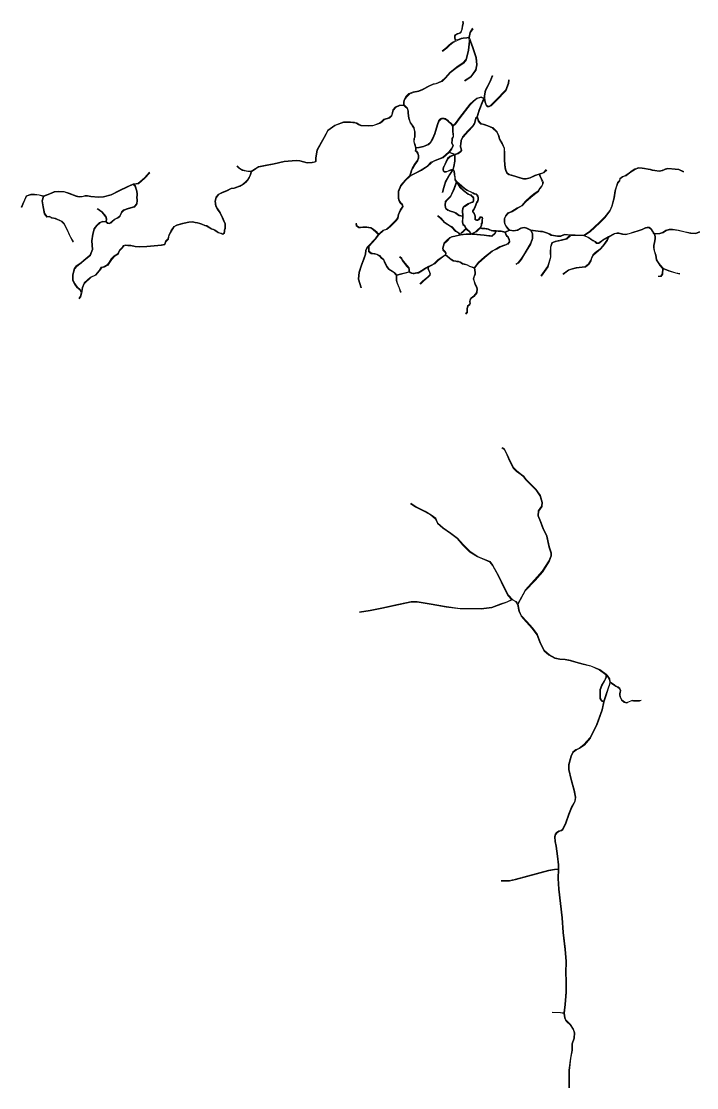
# Model space of a CAD drawing. Header units: millimetres. Extents: x 617885 to 663705, y 7172943 to 7234736.
# Drawn here: x 621853 to 628088, y 7190568 to 7200406 of the extents above; entities that cross this region are included whole.
import ezdxf

# ---------------------------------------------------------------- set-up
doc = ezdxf.new("R2010")
doc.units = ezdxf.units.MM
doc.layers.add('VIAS', color=7, linetype='Continuous', lineweight=5)

msp = doc.modelspace()

# ---------------------------------------------------------------- linework, layer by layer
at = {"layer": 'VIAS', "color": 253}
for points in [[(625926.8, 7200405.6), (625927.8, 7200386.2), (625924, 7200364.9), (625918.2, 7200332.5), (625909, 7200309.4), (625899.8, 7200301), (625879.2, 7200292.8), (625864.9, 7200285.6), (625859.3, 7200280.9), (625852.9, 7200273.6), (625851.4, 7200263.4), (625851.4, 7200255.3), (625851.9, 7200248.7), (625854.7, 7200240.7), (625859.5, 7200232.7), (625867.4, 7200231.4), (625832.9, 7200214), (625804, 7200190), (625777.4, 7200163), (625737.6, 7200133.9)], [(626019.1, 7200341.3), (625993.8, 7200303.9), (625984.1, 7200259.4), (625964.6, 7200255.3), (625931.2, 7200252.7), (625914.8, 7200249.6), (625876.7, 7200235.9), (625863.2, 7200238.2), (625860.2, 7200243.2), (625857.8, 7200249.9), (625857.4, 7200255.5), (625857.4, 7200263), (625858.6, 7200271), (625863.5, 7200276.6), (625868.2, 7200280.6), (625881.7, 7200287.3), (625903, 7200295.9), (625914, 7200305.8), (625924, 7200330.8), (625929.9, 7200363.9), (625933.8, 7200385.8), (625932.8, 7200405.9)], [(626024.1, 7200337.9), (625999.4, 7200301.5), (625989.8, 7200257), (626022.9, 7200164.6), (626053.5, 7200071.7), (626062.2, 7200003.8), (626050.9, 7199956.4), (626006.3, 7199892.9), (625948.5, 7199854.9)], [(625741.1, 7200129), (625781.4, 7200158.4), (625808, 7200185.6), (625836.2, 7200208.9), (625878.2, 7200230.1), (625916.3, 7200243.8), (625932, 7200246.8), (625965.4, 7200249.4), (625984, 7200253.2), (625986.6, 7200224), (625976.7, 7200139.7), (625956, 7200052.8), (625932.8, 7200025.2), (625874.3, 7199984.7), (625808.4, 7199934.8), (625768.8, 7199888.3), (625734.2, 7199856), (625680.7, 7199833.8), (625653.6, 7199828.1), (625613.6, 7199811), (625557.1, 7199780), (625520.9, 7199763.9), (625470.5, 7199755.5), (625431.6, 7199739.2), (625403.6, 7199711.2), (625387.6, 7199686.2), (625382.1, 7199663.8), (625381.6, 7199636.4), (625342, 7199632.6), (625306.4, 7199617.1), (625282.8, 7199590.4), (625276.7, 7199562.7), (625269.4, 7199536.6), (625248, 7199518), (625198.6, 7199502), (625177.6, 7199481), (625160.4, 7199468.1), (625097.8, 7199446.3), (625054.1, 7199444.9), (624989.8, 7199447.8), (624969.9, 7199456.3), (624950.5, 7199468.2), (624927.5, 7199474.4), (624912.6, 7199474.4), (624891.9, 7199477.3), (624827.7, 7199477.3), (624748.6, 7199449), (624681.3, 7199402.6), (624647, 7199335.6), (624580.3, 7199220.2), (624568.6, 7199145.8), (624568.6, 7199117.3), (624561.1, 7199111.2), (624537.8, 7199107.7), (624492, 7199102.2), (624425.5, 7199122.5), (624389.6, 7199126.3), (624279.5, 7199115.1), (624186.5, 7199094.6), (624104.8, 7199079.8), (624042.9, 7199066.7), (624016.2, 7199048.6), (623973.3, 7199023.8), (623943.4, 7199024.9), (623897, 7199036.3), (623865.4, 7199055.4), (623846.1, 7199073.6)], [(626200.4, 7199906.9), (626174.5, 7199846.1), (626135.4, 7199770.5), (626124.6, 7199719.6), (626124.9, 7199697.8), (626099.1, 7199708), (626057.8, 7199698), (626026.1, 7199673.2), (625994.1, 7199642), (625899.3, 7199517.7), (625859.2, 7199463.3), (625836.2, 7199445), (625824.1, 7199462.8), (625803.7, 7199479.3), (625790.7, 7199493.4), (625780.9, 7199500.1), (625773.2, 7199505.5), (625767.3, 7199508.4), (625762.2, 7199509.6), (625756.4, 7199511.5), (625748.7, 7199512.7), (625736.2, 7199512.7), (625730.4, 7199511.1), (625725.5, 7199509.3), (625714.2, 7199498.8), (625705.1, 7199486.6), (625690.8, 7199454.1), (625668.4, 7199370.5), (625650.2, 7199328.1), (625626.1, 7199289.5), (625607.2, 7199271.8), (625565.1, 7199255), (625523.8, 7199245.3), (625496.1, 7199240.9), (625491, 7199262.6), (625480.9, 7199294.3), (625481.9, 7199324.4), (625489.3, 7199336), (625489.3, 7199387.6), (625483.9, 7199405.8), (625478.6, 7199425.1), (625470, 7199439.1), (625456.2, 7199461.2), (625447, 7199473.5), (625433.6, 7199512.6), (625427.1, 7199559.9), (625428.5, 7199577.4), (625418.8, 7199603.8), (625401.2, 7199620), (625387.5, 7199634.9), (625388.1, 7199663), (625393.2, 7199683.8), (625408.3, 7199707.4), (625435, 7199734.2), (625472.2, 7199749.7), (625522.6, 7199758.1), (625559.8, 7199774.6), (625616.2, 7199805.6), (625655.4, 7199822.4), (625682.5, 7199828), (625737.5, 7199850.9), (625773.1, 7199884.2), (625812.6, 7199930.4), (625877.8, 7199979.8), (625936.9, 7200020.7), (625961.5, 7200050), (625982.6, 7200138.6), (625992.7, 7200223.9), (625991.8, 7200233.7), (626017.3, 7200162.7), (626047.6, 7200070.4), (626056.1, 7200004.2), (626045.4, 7199958.9), (626002, 7199897.3), (625945.2, 7199859.9)], [(626356.4, 7199865.3), (626352.1, 7199832.5), (626328.1, 7199767.6), (626236.8, 7199673.3), (626191.5, 7199626.4), (626170.3, 7199616.2), (626155.9, 7199617.9), (626142.8, 7199629.4), (626132.2, 7199659.8), (626126.5, 7199685.8), (626115.3, 7199668.8), (626082.6, 7199584.5), (626064.2, 7199524.7), (626075.4, 7199488.8), (626087.4, 7199472.4), (626097.4, 7199463.1), (626124.8, 7199457.8), (626160.8, 7199443.7), (626205.6, 7199425.6), (626246, 7199387.6), (626263.5, 7199349.5), (626269.7, 7199320.2), (626294.5, 7199277.6), (626314.9, 7199236.8), (626316.1, 7199187.2), (626316.1, 7199122.2), (626323.6, 7199053.5), (626327.3, 7199032.8), (626340.6, 7199006.3), (626355.8, 7198995.7), (626376.7, 7198989.6), (626418.5, 7198977.8), (626457.4, 7198965.8), (626488.8, 7198956), (626511.9, 7198956), (626549.1, 7198965.8), (626593.9, 7198986.7), (626632, 7198998.7), (626634.2, 7198999.4), (626673.1, 7199012.4), (626698.5, 7199037.8)], [(626205.9, 7199904.6), (626179.9, 7199843.5), (626141.1, 7199768.5), (626130.6, 7199719), (626130.9, 7199693.8), (626138, 7199661.4), (626148, 7199632.9), (626158.5, 7199623.7), (626169.2, 7199622.4), (626187.9, 7199631.4), (626232.5, 7199677.4), (626322.9, 7199770.9), (626346.3, 7199834), (626350.4, 7199866.1)], [(624946, 7198542.7), (624950, 7198521.4), (624969.5, 7198507.1), (624983.7, 7198505.8), (625006.1, 7198509.9), (625026.1, 7198511.4), (625043.4, 7198511.4), (625060.6, 7198507.1), (625080.8, 7198504.2), (625102.7, 7198489.6), (625134, 7198462.6), (625150.5, 7198442.3), (625193.8, 7198480.1), (625224.7, 7198489.9), (625256.6, 7198519), (625311.4, 7198572.3), (625326.2, 7198591.7), (625333.1, 7198624.6), (625351.3, 7198666), (625370.8, 7198698.9), (625365.3, 7198717.5), (625354.6, 7198724.8), (625342.3, 7198744.3), (625335.2, 7198760.6), (625331.6, 7198775.8), (625332.3, 7198838.1), (625353.8, 7198890), (625395.3, 7198940.2), (625435.9, 7198979.6), (625448.6, 7199016), (625452.3, 7199032.9), (625461.6, 7199052), (625484, 7199088.3), (625506.7, 7199122.9), (625516.1, 7199145.7), (625517.2, 7199157.1), (625516.6, 7199166.7), (625513.8, 7199175.3), (625509.7, 7199185.8), (625503.7, 7199196), (625500.9, 7199202.2), (625489.9, 7199211.9), (625491.9, 7199224.6), (625490.8, 7199237), (625485.2, 7199261), (625474.9, 7199293.5), (625476, 7199326.3), (625483.3, 7199337.7), (625483.3, 7199386.8), (625478.2, 7199404.2), (625473, 7199422.7), (625464.8, 7199435.9), (625451.3, 7199457.8), (625441.6, 7199470.7), (625427.7, 7199511.2), (625421.1, 7199559.7), (625422.4, 7199576.6), (625413.6, 7199600.3), (625396.9, 7199615.8), (625383.3, 7199630.6), (625343.6, 7199626.7), (625310, 7199612.1), (625288.4, 7199587.6), (625282.5, 7199561.2), (625274.7, 7199533.2), (625251, 7199512.7), (625201.9, 7199496.7), (625181.5, 7199476.5), (625163.3, 7199462.8), (625098.9, 7199440.3), (625054.1, 7199438.9), (624988.5, 7199441.8), (624967.1, 7199451), (624948.1, 7199462.7), (624926.8, 7199468.4), (624912.2, 7199468.4), (624891.5, 7199471.3), (624828.8, 7199471.3), (624751.4, 7199443.6), (624685.9, 7199398.5), (624652.3, 7199332.8), (624586.1, 7199218.1), (624574.6, 7199145.3), (624574.6, 7199114.4), (624563.6, 7199105.6), (624538.6, 7199101.7), (624491.5, 7199096.1), (624424.3, 7199116.6), (624389.6, 7199120.2), (624280.5, 7199109.2), (624187.7, 7199088.8), (624106, 7199073.9), (624045.3, 7199061), (624019.3, 7199043.6), (623976.8, 7199018.9), (623972.3, 7198991.2), (623960.6, 7198966.5), (623944.2, 7198940.9), (623929, 7198923.3), (623902.1, 7198899.9), (623869.4, 7198883.6), (623818.4, 7198865), (623790.9, 7198860.5), (623749.8, 7198839.9), (623710.7, 7198823.8), (623676.8, 7198806.9), (623653.6, 7198780.3), (623645.8, 7198745.9), (623650.3, 7198703.4), (623666, 7198676.5), (623690.2, 7198640.7), (623712.1, 7198596.9), (623712.3, 7198596.6), (623717.9, 7198581), (623724.2, 7198566.1), (623737.2, 7198538.4), (623738, 7198495.9), (623732.9, 7198478), (623732.1, 7198465.4), (623729.3, 7198451.3), (623714.4, 7198440.5), (623697.7, 7198445.1), (623683.3, 7198450.2), (623669.3, 7198453.7), (623652.7, 7198465.9), (623637.8, 7198477.5), (623626.4, 7198481.6), (623609.2, 7198487.6), (623593.6, 7198497.1), (623562.7, 7198516.3), (623546, 7198520.5), (623517.8, 7198530.7), (623499.4, 7198538.3), (623478.5, 7198543.3), (623457.3, 7198547.5), (623433.2, 7198552.5), (623399.9, 7198549.2), (623343.4, 7198539.1), (623289.5, 7198521.4), (623264.3, 7198509.5), (623238, 7198471), (623219.1, 7198433.2), (623212.6, 7198397.2), (623189.2, 7198373.9), (623179.1, 7198344.9), (623145.6, 7198338.4), (623079.6, 7198332.3), (623012.4, 7198326.2), (622945.1, 7198323.8), (622904.5, 7198326.2), (622863.1, 7198333.5), (622849.8, 7198333.5), (622835, 7198334.7), (622816, 7198337.1), (622798, 7198332.6), (622783.9, 7198313.9), (622763.4, 7198292.1), (622745.7, 7198255.7), (622714.3, 7198236.9), (622688.4, 7198209.5), (622670, 7198181.9), (622654.1, 7198156.4), (622620.5, 7198138.9), (622594.9, 7198131.4), (622575.3, 7198104.2), (622540.7, 7198063.4), (622495.5, 7198041.6), (622437.2, 7197988.4), (622420.6, 7197949.3), (622411.2, 7197899.5), (622411.1, 7197899.2), (622401.1, 7197865), (622387.7, 7197846)], [(626123.4, 7199692), (626110, 7199671.6), (626076.9, 7199586.4), (626058.3, 7199526.1), (626046.9, 7199511.3), (626033.5, 7199464.8), (626017.7, 7199439.4), (625973.5, 7199394.9), (625926.7, 7199341.1), (625910.8, 7199307.2), (625907.2, 7199273.2), (625904.4, 7199261.8), (625904.4, 7199247.5), (625908.1, 7199237.9), (625911.5, 7199228.4), (625912.7, 7199215.2), (625904.6, 7199205.2), (625883.4, 7199189.5), (625855.5, 7199179), (625840.7, 7199186.6), (625805.4, 7199199.9), (625827.2, 7199225.8), (625841.5, 7199256.7), (625831.6, 7199284.9), (625832.3, 7199308.4), (625834.2, 7199323.6), (625838.9, 7199332.8), (625844, 7199344.6), (625843.3, 7199368.9), (625840.5, 7199386.8), (625839.2, 7199429), (625838.6, 7199439.2), (625863.5, 7199459.1), (625904.1, 7199514.1), (625998.6, 7199638), (626030.1, 7199668.7), (626060.4, 7199692.5), (626098.7, 7199701.7), (626123.4, 7199692)], [(626059.9, 7199518.3), (626070, 7199486.1), (626082.9, 7199468.4), (626094.6, 7199457.5), (626123.1, 7199452), (626158.6, 7199438.1), (626202.3, 7199420.5), (626241.1, 7199384), (626257.8, 7199347.6), (626264, 7199318), (626289.2, 7199274.7), (626308.9, 7199235.3), (626310.1, 7199187.1), (626310.1, 7199121.9), (626317.7, 7199052.7), (626321.5, 7199030.9), (626335.9, 7199002.2), (626353.2, 7198990.2), (626375, 7198983.8), (626416.8, 7198972), (626455.6, 7198960.1), (626487.9, 7198950), (626512.7, 7198950), (626551.2, 7198960.1), (626596.1, 7198981.1), (626631.3, 7198992.2), (626640.1, 7198973.6), (626651.1, 7198949.7), (626665.6, 7198919.7), (626662.9, 7198903.2), (626654.3, 7198885.9), (626638.4, 7198866.1), (626622.7, 7198841.6), (626585.2, 7198814), (626551.7, 7198785.6), (626505.9, 7198745.7), (626473.7, 7198707.7), (626431.4, 7198684.4), (626382, 7198654.5), (626344.1, 7198637.9), (626321.2, 7198610.2), (626310.2, 7198588.3), (626309, 7198568.6), (626311.4, 7198551.9), (626315, 7198530.2), (626328.3, 7198509.6), (626352.9, 7198479.7), (626326.5, 7198467.3), (626318.3, 7198463.5), (626281.8, 7198472.6), (626255.1, 7198472.6), (626237.1, 7198475.1), (626236.9, 7198475.1), (626204.7, 7198476.8), (626192.8, 7198478.4), (626176.8, 7198484.8), (626164.9, 7198491.5), (626154.5, 7198493.3), (626145.5, 7198494.9), (626132, 7198498.3), (626104.9, 7198499.1), (626095.7, 7198502.8), (626103.3, 7198524.8), (626104.5, 7198538.6), (626109.5, 7198546), (626109.5, 7198573.4), (626111.9, 7198585.8), (626110, 7198599.3), (626100.6, 7198603.5), (626097.2, 7198603.5), (626089.1, 7198601.5), (626083.7, 7198592.5), (626077.3, 7198584.4), (626074.1, 7198579.7), (626070.8, 7198576.3), (626066.7, 7198575), (626063.2, 7198574.3), (626055.8, 7198574.3), (626052.1, 7198575.5), (626046.1, 7198581.5), (626045.4, 7198590.8), (626045.4, 7198607.4), (626041.1, 7198621), (626035.2, 7198633.5), (626027.9, 7198645), (626024.3, 7198651.5), (626024.3, 7198656.4), (626029.5, 7198664.5), (626042.6, 7198685.1), (626055.8, 7198719.6), (626059.7, 7198734.4), (626066, 7198741.5), (626074.6, 7198760.6), (626074.6, 7198782.1), (626070.2, 7198792.7), (626063.4, 7198802.8), (626059.1, 7198808), (626052.8, 7198813.4), (626037, 7198818.4), (626027.5, 7198823.2), (626017.7, 7198828), (626011.2, 7198831.3), (625998.1, 7198837), (625982.8, 7198843.5), (625970.8, 7198849.8), (625946.8, 7198865), (625916.1, 7198892.5), (625873.2, 7198929), (625862.1, 7198944.9), (625859.4, 7198964.4), (625856.2, 7198994.9), (625851.9, 7199023.7), (625842.1, 7199040.6), (625849.6, 7199066), (625859.3, 7199116.6), (625858.4, 7199173.7), (625886.3, 7199184.2), (625908.8, 7199200.9), (625918.9, 7199213.3), (625917.4, 7199229.7), (625913.7, 7199239.9), (625910.4, 7199248.6), (625910.4, 7199261), (625913.2, 7199272.1), (625916.7, 7199305.6), (625931.7, 7199337.8), (625977.9, 7199390.9), (626022.4, 7199435.7), (626039, 7199462.3), (626052.4, 7199508.6), (626059.9, 7199518.3)], [(625832.6, 7199439.6), (625819.6, 7199458.7), (625799.6, 7199474.9), (625786.8, 7199488.8), (625777.5, 7199495.1), (625770.1, 7199500.3), (625765.3, 7199502.7), (625760.5, 7199503.8), (625754.9, 7199505.7), (625748.2, 7199506.7), (625737.1, 7199506.7), (625732.2, 7199505.4), (625728.7, 7199504.1), (625718.7, 7199494.8), (625710.3, 7199483.5), (625696.5, 7199452.1), (625674.1, 7199368.5), (625655.6, 7199325.3), (625630.8, 7199285.7), (625610.5, 7199266.7), (625566.9, 7199249.3), (625525, 7199239.4), (625497, 7199234.9), (625497.9, 7199224.3), (625496.3, 7199214.2), (625505.8, 7199205.8), (625509, 7199198.8), (625515.1, 7199188.4), (625519.4, 7199177.3), (625522.6, 7199167.9), (625523.2, 7199157), (625522, 7199144.3), (625512, 7199120.1), (625489, 7199085), (625466.8, 7199049.1), (625458, 7199030.9), (625454.3, 7199014.4), (625443.9, 7198984.2), (625472, 7198999.2), (625544, 7199036.5), (625599.6, 7199071), (625634.5, 7199105.9), (625672.4, 7199124.9), (625745, 7199151.8), (625798.2, 7199200.6), (625822.1, 7199229), (625835, 7199257), (625825.6, 7199284), (625826.3, 7199308.8), (625828.4, 7199325.3), (625833.5, 7199335.4), (625838, 7199345.7), (625837.3, 7199368.3), (625834.6, 7199386.2), (625833.2, 7199428.8), (625832.6, 7199439.6)], [(625343.7, 7198231.4), (625359.5, 7198216.7), (625367.9, 7198200.8), (625392.1, 7198169.8), (625410.1, 7198148.2), (625426.3, 7198129.6), (625429.1, 7198117.6), (625429.1, 7198103.8), (625430.9, 7198096.2), (625316.5, 7198066.9), (625310.2, 7198076), (625298.1, 7198088.9), (625279.8, 7198101.9), (625250.2, 7198119.7), (625231.8, 7198140.2), (625211.5, 7198179.8), (625200.1, 7198208.1), (625178.6, 7198226.2), (625163.9, 7198245.5), (625137.7, 7198259.3), (625114.9, 7198263.5), (625095.8, 7198267.8), (625085.1, 7198267.8), (625078.3, 7198272.1), (625064.7, 7198284.4), (625063.4, 7198300.6), (625063.4, 7198332.2), (625122.9, 7198396.6), (625152.4, 7198435.9), (625196.8, 7198474.7), (625227.8, 7198484.6), (625260.7, 7198514.6), (625315.9, 7198568.3), (625331.8, 7198589.2), (625338.8, 7198622.8), (625356.7, 7198663.2), (625377.4, 7198698.1), (625370.4, 7198721.2), (625359, 7198729.1), (625347.6, 7198747.1), (625340.9, 7198762.5), (625337.6, 7198776.5), (625338.3, 7198836.9), (625359, 7198886.9), (625399.7, 7198936.1), (625440.3, 7198975.5), (625474.8, 7198993.9), (625547, 7199031.2), (625603.4, 7199066.3), (625638.1, 7199101), (625674.8, 7199119.3), (625748.2, 7199146.6), (625801.1, 7199195.1), (625838.3, 7199181.1), (625848, 7199176.2), (625807.4, 7199160.7), (625787.6, 7199142.1), (625771.1, 7199109.1), (625751.9, 7199067.9), (625746.5, 7199057), (625743.6, 7199045.7), (625743.6, 7199035.7), (625748.5, 7199026.5), (625753.4, 7199019.1), (625760, 7199015.2), (625773.7, 7199015.2), (625788.1, 7199019.4), (625814.3, 7199030.9), (625832.3, 7199035.5), (625805, 7198992.7), (625765.7, 7198924.4), (625749.2, 7198873.2), (625738.9, 7198827.9)], [(625852.4, 7199171.4), (625810.7, 7199155.5), (625792.5, 7199138.4), (625776.5, 7199106.5), (625757.3, 7199065.3), (625752.1, 7199054.9), (625749.6, 7199045), (625749.6, 7199037.2), (625753.6, 7199029.5), (625757.6, 7199023.6), (625761.6, 7199021.2), (625772.9, 7199021.2), (625786, 7199025.1), (625812.3, 7199036.6), (625836.5, 7199042.7), (625843.8, 7199067.4), (625853.3, 7199117.2), (625852.4, 7199171.4)], [(625856.4, 7199172.9), (625856.4, 7199172.9)], [(623842, 7199069.2), (623861.8, 7199050.6), (623894.7, 7199030.6), (623942.6, 7199019), (623970.5, 7199017.9), (623966.5, 7198993), (623955.3, 7198969.4), (623939.4, 7198944.5), (623924.7, 7198927.5), (623898.7, 7198904.9), (623867, 7198889.1), (623816.8, 7198870.9), (623789, 7198866.2), (623747.3, 7198845.4), (623708.2, 7198829.3), (623673.1, 7198811.7), (623648, 7198783.1), (623639.7, 7198746.3), (623644.4, 7198701.5), (623660.9, 7198673.3), (623685, 7198637.7), (623706.7, 7198594.4), (623712.3, 7198578.9), (623718.7, 7198563.6), (623731.2, 7198537), (623732, 7198496.6), (623727, 7198479), (623726.1, 7198466.2), (623723.8, 7198454.8), (623713.2, 7198447), (623699.5, 7198450.9), (623685, 7198456), (623671.9, 7198459.2), (623656.3, 7198470.7), (623640.7, 7198482.8), (623628.4, 7198487.2), (623611.7, 7198493.1), (623596.8, 7198502.2), (623565, 7198521.9), (623547.8, 7198526.2), (623520, 7198536.3), (623501.2, 7198544), (623479.7, 7198549.1), (623458.5, 7198553.4), (623433.5, 7198558.6), (623399, 7198555.1), (623341.9, 7198544.9), (623287.3, 7198527), (623260.3, 7198514.2), (623232.8, 7198474), (623213.4, 7198435.1), (623207, 7198400.1), (623184, 7198377.1), (623174.6, 7198350.1), (623144.7, 7198344.4), (623079, 7198338.3), (623012, 7198332.2), (622945.1, 7198329.8), (622905.2, 7198332.2), (622863.6, 7198339.5), (622850.1, 7198339.5), (622835.6, 7198340.7), (622815.6, 7198343.2), (622794.5, 7198337.9), (622779.3, 7198317.7), (622758.4, 7198295.6), (622741.1, 7198260), (622710.5, 7198241.6), (622683.7, 7198213.3), (622664.9, 7198185.1), (622649.8, 7198161), (622618.3, 7198144.5), (622591.2, 7198136.5), (622570.5, 7198107.9), (622536.9, 7198068.2), (622492.1, 7198046.6), (622432.2, 7197991.9), (622414.8, 7197951), (622407, 7197909.9), (622396.7, 7197932.5), (622371.1, 7197954.5), (622350.4, 7197983.8), (622332.5, 7198017), (622331.6, 7198067.4), (622347.1, 7198124), (622364.8, 7198144.2), (622404.8, 7198173.8), (622434.6, 7198198.3), (622491.5, 7198245.6), (622511.8, 7198299.7), (622507.4, 7198381.4), (622515, 7198441.4), (622528.1, 7198489.2), (622551.3, 7198519.8), (622578.8, 7198545.1), (622604.7, 7198556.5), (622635.2, 7198553.4), (622647.3, 7198541.9), (622662.9, 7198538.8), (622678.1, 7198543.9), (622694.4, 7198558.2), (622715, 7198576.5), (622750.8, 7198593.7), (622765.9, 7198608.8), (622782.9, 7198645.9), (622798.3, 7198661.9), (622842.6, 7198675.7), (622896.5, 7198692.9), (622922.3, 7198721.1), (622924.7, 7198754.5), (622921.3, 7198784.1), (622924.7, 7198799.6), (622925.3, 7198809.9), (622923.1, 7198838.8), (622905.9, 7198888.3), (622892.6, 7198902.1), (622933.2, 7198907.3), (622992.8, 7198958.7), (623039.3, 7199008.8)], [(625744.7, 7198826.6), (625754.9, 7198871.6), (625771.2, 7198922), (625810.2, 7198989.6), (625838.7, 7199034.5), (625846.1, 7199021.7), (625850.2, 7198994.2), (625853.4, 7198963.7), (625856.3, 7198942.6), (625867.6, 7198926.4), (625846.6, 7198862.6), (625814, 7198793.3), (625783.3, 7198761.8), (625766.7, 7198744.4), (625763.4, 7198711.3), (625765.1, 7198688), (625774.5, 7198673.3), (625790.3, 7198661.7), (625805.8, 7198654.4), (625822.8, 7198647.9), (625835.5, 7198644.7), (625852, 7198638.5), (625864.3, 7198633.1), (625879.3, 7198620.5), (625894.3, 7198611.3), (625925.3, 7198605.8), (625926.1, 7198594), (625924.3, 7198575.5), (625921.6, 7198564.6), (625921.6, 7198553.8), (625925.3, 7198543.5), (625929.2, 7198527.1), (625941.3, 7198520.6), (625955.6, 7198492.9), (625941.5, 7198482.5), (625937.4, 7198475.9), (625931.1, 7198470), (625925.4, 7198464), (625920.1, 7198459.8), (625913, 7198455.8), (625905.9, 7198440.9), (625892.3, 7198456.2), (625865.2, 7198473), (625826.4, 7198512.5), (625794.7, 7198532.3), (625761, 7198554.3), (625748.1, 7198569.7), (625730.9, 7198588.3), (625699.3, 7198614.6)], [(626702.8, 7199033.5), (626676.3, 7199007.1), (626637, 7198994), (626645.6, 7198976.2), (626656.5, 7198952.3), (626671.9, 7198920.6), (626668.6, 7198901.3), (626659.3, 7198882.7), (626643.3, 7198862.6), (626627.1, 7198837.4), (626588.9, 7198809.2), (626555.6, 7198781.1), (626510.2, 7198741.5), (626477.5, 7198703), (626434.4, 7198679.2), (626384.8, 7198649.1), (626347.8, 7198633), (626326.2, 7198606.9), (626316.1, 7198586.7), (626315, 7198568.9), (626317.3, 7198552.8), (626320.7, 7198532.4), (626333.1, 7198513.2), (626359.3, 7198481.4), (626398.5, 7198474.7), (626431.8, 7198482.5), (626463.4, 7198501.3), (626493.9, 7198507.4), (626518.3, 7198500.1), (626557.9, 7198482.6), (626577.4, 7198479.2), (626645, 7198471), (626664.1, 7198471), (626711.6, 7198455.6), (626732.9, 7198444.9), (626747.8, 7198436.9), (626766.1, 7198432.3), (626784.6, 7198428.9), (626803, 7198427.7), (626831.6, 7198427.7), (626866.9, 7198441.8), (626923.8, 7198437.3), (626965.3, 7198437.3), (627045.7, 7198433), (627100.4, 7198469.7), (627188.5, 7198551.5), (627239.5, 7198601.3), (627284.9, 7198660.4), (627302.7, 7198702.3), (627322.5, 7198779.7), (627332.7, 7198840.9), (627343, 7198878.6), (627356.9, 7198918.4), (627373.7, 7198936.9), (627377.2, 7198956), (627404, 7198975.6), (627433, 7198985.8), (627464.9, 7199009.4), (627492.3, 7199029.9), (627516.5, 7199043.7), (627551.4, 7199057.6), (627584.5, 7199054.2), (627606.7, 7199052.5), (627640.9, 7199045.6), (627659.9, 7199042.2), (627678.5, 7199035.4), (627702.1, 7199032), (627742.4, 7199025.3), (627768.8, 7199031.9), (627797.6, 7199043.8), (627822.1, 7199052.5), (627923.8, 7199040.5), (627968.4, 7199019.9)], [(628115, 7198465.6), (628079.4, 7198452.4), (628032.6, 7198454.7), (627981.4, 7198465.4), (627919.1, 7198480.7), (627865.1, 7198489.3), (627834.6, 7198487.9), (627804, 7198478.9), (627775.4, 7198459.9), (627746.3, 7198450.6), (627698.8, 7198447.4), (627692.2, 7198456.1), (627684.8, 7198468.4), (627680.8, 7198474.3), (627672.2, 7198488), (627668.5, 7198492.9), (627659.3, 7198500.6), (627647.4, 7198506.5), (627642.4, 7198507.9), (627628.9, 7198506.3), (627618.8, 7198504.7), (627613.9, 7198503.1), (627583.3, 7198488.8), (627546.1, 7198476.4), (627506.9, 7198463.6), (627464, 7198450), (627429.2, 7198441.5), (627405.1, 7198444.3), (627367.8, 7198453.9), (627353.8, 7198454.9), (627325.2, 7198450), (627273.2, 7198420.1), (627273.2, 7198420.1), (627257.7, 7198411.4), (627221, 7198391.1), (627205.5, 7198378.9), (627181.4, 7198363.6), (627164.6, 7198363.6), (627153.9, 7198373.6), (627131.1, 7198385.8), (627111.6, 7198400), (627087.2, 7198416), (627052.9, 7198430.5), (627104.1, 7198465), (627192.7, 7198547.1), (627244, 7198597.3), (627290.1, 7198657.3), (627308.4, 7198700.4), (627328.4, 7198778.4), (627338.6, 7198839.6), (627348.7, 7198876.8), (627362.1, 7198915.3), (627379.3, 7198934.1), (627382.6, 7198952.5), (627406.9, 7198970.3), (627435.8, 7198980.5), (627468.5, 7199004.6), (627495.6, 7199024.9), (627519.1, 7199038.3), (627552.3, 7199051.5), (627583.9, 7199048.2), (627605.9, 7199046.5), (627639.8, 7199039.7), (627658.3, 7199036.4), (627677.1, 7199029.5), (627701.2, 7199026.1), (627742.6, 7199019.2), (627770.7, 7199026.2), (627799.7, 7199038.2), (627822.8, 7199046.4), (627922.1, 7199034.7), (627965.9, 7199014.4)], [(621852.9, 7198690.7), (621864.6, 7198720), (621880.8, 7198759.6), (621898.9, 7198797.4), (621941.6, 7198812.6), (621976, 7198812.6), (622017.5, 7198806.7), (622057.7, 7198795.2), (622115.4, 7198816.8), (622156.7, 7198834.5), (622198.4, 7198840.4), (622247.5, 7198837.5), (622296.2, 7198821.2), (622362.4, 7198796.5), (622373.9, 7198791.7), (622390, 7198789.9), (622415, 7198791.3), (622441.4, 7198797.6), (622462.5, 7198798.6), (622494.1, 7198793.5), (622565.8, 7198787.6), (622610.1, 7198790.5), (622680.9, 7198808.7), (622760, 7198846.8), (622829.2, 7198880.6), (622885.1, 7198907), (622886, 7198907.3), (622930.7, 7198913.1), (622988.7, 7198963), (623034.9, 7199012.9)], [(622556.7, 7198680.2), (622600.7, 7198649), (622635.6, 7198606.6), (622642.2, 7198582.4), (622639.7, 7198557.5), (622650.2, 7198547.5), (622662.5, 7198545), (622675.1, 7198549.2), (622690.4, 7198562.7), (622711.6, 7198581.5), (622747.3, 7198598.7), (622760.9, 7198612.3), (622777.8, 7198649.3), (622795.1, 7198667.2), (622840.8, 7198681.4), (622893.2, 7198698.1), (622916.5, 7198723.6), (622918.7, 7198754.4), (622915.2, 7198784.4), (622918.8, 7198800.4), (622919.3, 7198809.9), (622917.2, 7198837.6), (622900.6, 7198885.1), (622885.7, 7198900.7), (622831.8, 7198875.2), (622762.7, 7198841.4), (622683, 7198803), (622611.1, 7198784.5), (622565.7, 7198781.6), (622493.4, 7198787.6), (622462.2, 7198792.6), (622442.3, 7198791.7), (622415.9, 7198785.3), (622389.9, 7198783.9), (622372.3, 7198785.8), (622360.2, 7198791), (622294.2, 7198815.6), (622246.3, 7198831.5), (622198.7, 7198834.4), (622158.3, 7198828.6), (622117.6, 7198811.2), (622060.4, 7198789.8), (622049.2, 7198749.4), (622057.9, 7198695.9), (622069.5, 7198633.7), (622090.1, 7198606.3), (622112.8, 7198607.7), (622133.6, 7198595.8), (622167.2, 7198590), (622228.1, 7198563.2), (622249.3, 7198542), (622274.5, 7198494.7), (622311.1, 7198412.7), (622333.1, 7198371.8)], [(625871.8, 7198920), (625902.4, 7198871.7), (625934.4, 7198840.7), (625974, 7198811.5), (625978, 7198807.5), (626002.2, 7198799.4), (626008.1, 7198792.7), (626013.7, 7198788), (626020.5, 7198782.1), (626024.5, 7198775), (626025.3, 7198768.5), (626025.3, 7198758.1), (626024.4, 7198750.6), (626021.4, 7198744.6), (626015.2, 7198739.9), (626006.5, 7198737.3), (625977.2, 7198725.4), (625945.3, 7198702.7), (625934, 7198694.1), (625925.3, 7198677.8), (625922.5, 7198659.9), (625922.5, 7198641.4), (625925.2, 7198627), (625925.2, 7198611.9), (625896.4, 7198617.1), (625882.8, 7198625.4), (625867.5, 7198638.2), (625854.3, 7198644), (625837.3, 7198650.5), (625824.6, 7198653.7), (625808.2, 7198659.9), (625793.4, 7198666.9), (625779, 7198677.5), (625770.9, 7198689.9), (625769.4, 7198711.2), (625772.5, 7198741.7), (625787.7, 7198757.6), (625819, 7198789.8), (625852.2, 7198860.4), (625871.8, 7198920)], [(625884.1, 7198911.8), (625907.1, 7198875.6), (625938.3, 7198845.3), (625977.9, 7198816), (625981.2, 7198812.8), (626005.6, 7198804.6), (626012.3, 7198797), (626017.6, 7198792.6), (626025.2, 7198785.9), (626030.3, 7198776.9), (626031.3, 7198768.9), (626031.3, 7198757.7), (626030.3, 7198748.9), (626026.1, 7198740.6), (626017.9, 7198734.5), (626008.5, 7198731.6), (625980.1, 7198720.1), (625948.9, 7198697.8), (625938.6, 7198690.1), (625931.1, 7198675.9), (625928.5, 7198659.5), (625928.5, 7198642), (625931.2, 7198627.6), (625931.2, 7198608.5), (625932.1, 7198593.9), (625930.2, 7198574.5), (625927.6, 7198563.8), (625927.6, 7198554.8), (625931.1, 7198545.3), (625934.4, 7198531.1), (625945.7, 7198525), (625961.9, 7198493.8), (625975.4, 7198481.1), (625990.7, 7198470.9), (626004.6, 7198445.5), (626030.2, 7198458.3), (626052, 7198468.8), (626068.3, 7198486.7), (626089.4, 7198502.9), (626097.4, 7198526), (626098.7, 7198540.7), (626103.5, 7198547.9), (626103.5, 7198574), (626105.9, 7198586), (626104.5, 7198595.2), (626099.3, 7198597.5), (626097.9, 7198597.5), (626093, 7198596.2), (626088.6, 7198589), (626082.1, 7198580.9), (626078.8, 7198575.8), (626074, 7198571.1), (626068.3, 7198569.2), (626063.8, 7198568.3), (626054.9, 7198568.3), (626048.9, 7198570.3), (626040.3, 7198578.9), (626039.4, 7198590.6), (626039.4, 7198606.5), (626035.5, 7198618.8), (626030, 7198630.6), (626022.7, 7198641.9), (626018.3, 7198650), (626018.3, 7198658.1), (626024.4, 7198667.8), (626037.2, 7198687.8), (626050, 7198721.4), (626054.2, 7198737.3), (626060.9, 7198744.8), (626068.6, 7198761.9), (626068.6, 7198780.9), (626064.9, 7198789.9), (626058.6, 7198799.2), (626054.8, 7198803.8), (626049.8, 7198808.1), (626034.7, 7198812.8), (626024.8, 7198817.8), (626015, 7198822.7), (626008.6, 7198825.9), (625995.7, 7198831.5), (625980.2, 7198838), (625967.8, 7198844.6), (625943.1, 7198860.2), (625912.1, 7198887.9), (625884.1, 7198911.8)], [(621858.4, 7198688.4), (621870.2, 7198717.7), (621886.2, 7198757.1), (621903.3, 7198792.5), (621942.6, 7198806.6), (621975.6, 7198806.6), (622016.2, 7198800.8), (622054.2, 7198790), (622043.1, 7198749.7), (622052, 7198694.9), (622063.8, 7198631.2), (622087.2, 7198600.1), (622111.4, 7198601.6), (622131.6, 7198590.1), (622165.4, 7198584.2), (622224.7, 7198558.2), (622244.5, 7198538.4), (622269.1, 7198492), (622305.7, 7198410.1), (622327.8, 7198369)], [(622382.8, 7197849.5), (622395.6, 7197867.6), (622405, 7197899.8), (622391.8, 7197928.8), (622366.6, 7197950.4), (622345.3, 7197980.6), (622326.5, 7198015.5), (622325.6, 7198068.2), (622341.7, 7198126.9), (622360.7, 7198148.7), (622401.1, 7198178.5), (622430.8, 7198203), (622486.4, 7198249.2), (622505.8, 7198300.6), (622501.4, 7198381.6), (622509.1, 7198442.6), (622522.6, 7198491.9), (622546.9, 7198523.8), (622575.5, 7198550.2), (622603.7, 7198562.6), (622633.9, 7198559.6), (622636.1, 7198581.8), (622630.1, 7198603.8), (622596.6, 7198644.5), (622553.3, 7198675.3)], [(624987.2, 7197946.7), (624963.8, 7198026), (624969.3, 7198091.3), (624990.9, 7198157.9), (625012.4, 7198215.2), (625028.3, 7198257.7), (625030.6, 7198291.9), (625043.4, 7198318.3), (625058.1, 7198335.3), (625058.2, 7198335.4), (625118.3, 7198400.5), (625146.4, 7198437.9), (625129.7, 7198458.4), (625099, 7198484.9), (625078.6, 7198498.5), (625059.4, 7198501.2), (625042.7, 7198505.4), (625026.3, 7198505.4), (625006.8, 7198504), (624984, 7198499.7), (624967.3, 7198501.2), (624944.5, 7198517.9), (624940.1, 7198541.6)], [(625347.8, 7198235.8), (625364.3, 7198220.4), (625373, 7198204.1), (625396.8, 7198173.5), (625414.6, 7198152.1), (625431.9, 7198132.4), (625435.1, 7198118.2), (625435.1, 7198104.5), (625437.1, 7198096), (625446.6, 7198090.7), (625455.8, 7198086.7), (625470.6, 7198083.3), (625477.9, 7198083.9), (625490.2, 7198085), (625502.8, 7198088), (625516.7, 7198089.2), (625547.7, 7198107.3), (625584.7, 7198131.2), (625610.8, 7198147.5), (625611.6, 7198147.9), (625621, 7198150.4), (625634.5, 7198155.7), (625667.4, 7198173.3), (625698.5, 7198205.4), (625764.3, 7198252.8), (625768.2, 7198265.5), (625761.3, 7198277.6), (625745.6, 7198296.1), (625740.3, 7198312.1), (625747.3, 7198336.1), (625754.3, 7198359.1), (625779, 7198382.8), (625809.3, 7198412), (625826.4, 7198421.1), (625901, 7198437.4), (625888.4, 7198451.5), (625861.4, 7198468.3), (625822.6, 7198507.8), (625791.4, 7198527.3), (625757, 7198549.8), (625743.6, 7198565.8), (625726.8, 7198583.9), (625695.5, 7198610)], [(625770.4, 7198252.3), (625774.7, 7198266.2), (625766.2, 7198281), (625751, 7198299.1), (625746.6, 7198312.2), (625753.1, 7198334.4), (625759.6, 7198355.8), (625783.2, 7198378.4), (625812.8, 7198407.1), (625828.5, 7198415.4), (625907.1, 7198432.6), (625958.8, 7198438.5), (626003.3, 7198438.5), (626059.4, 7198436.9), (626126.3, 7198430.3), (626168.3, 7198425.3), (626179.1, 7198422.8), (626197.2, 7198421), (626227.5, 7198448.8), (626238.4, 7198468.9), (626254.7, 7198466.6), (626281, 7198466.6), (626316.6, 7198457.7), (626324, 7198443.4), (626333.3, 7198421.7), (626340.7, 7198417.7), (626343.9, 7198412.3), (626354.6, 7198394.9), (626355.3, 7198373), (626343.8, 7198355.6), (626314.8, 7198343.5), (626271.8, 7198328), (626240.2, 7198310.4), (626200.1, 7198289.9), (626127.5, 7198232.9), (626069.1, 7198179.9), (626036.1, 7198135.7), (625992.7, 7198148.3), (625972.1, 7198160.8), (625942.9, 7198168.1), (625929.1, 7198170.7), (625919.8, 7198176.6), (625903.4, 7198188.5), (625887.2, 7198193.2), (625874.5, 7198193.2), (625865, 7198194.9), (625842.3, 7198200.2), (625825.8, 7198209.7), (625809, 7198222), (625784.8, 7198243.6), (625770.4, 7198252.3)], [(625959.2, 7198488.1), (625971.7, 7198476.4), (625986.2, 7198466.7), (625998.3, 7198444.5), (625958.5, 7198444.5), (625911.7, 7198439.2), (625917.6, 7198451.5), (625923.5, 7198454.8), (625929.5, 7198459.5), (625935.3, 7198465.7), (625942, 7198472), (625946, 7198478.4), (625959.2, 7198488.1)], [(625957.3, 7197705), (625971.6, 7197720.1), (625971.6, 7197742.5), (625972.3, 7197756.3), (625978.3, 7197777.9), (625993.1, 7197788.9), (625999.3, 7197803.7), (625997.6, 7197821.5), (626000.6, 7197840), (626010.2, 7197851.2), (626034.7, 7197868.6), (626060.8, 7197902), (626063.3, 7197937.4), (626056.8, 7197959.5), (626045.7, 7197981.6), (626034.7, 7198015.2), (626031, 7198030.2), (626037.9, 7198056.9), (626045, 7198074.4), (626046.7, 7198086.3), (626041.9, 7198111.9), (626040.4, 7198131.4), (626073.5, 7198175.9), (626131.4, 7198228.3), (626203.3, 7198284.8), (626243, 7198305.2), (626274.3, 7198322.5), (626317, 7198337.9), (626347.8, 7198350.7), (626361.3, 7198371.2), (626360.5, 7198396.7), (626349, 7198415.4), (626345, 7198422.2), (626338, 7198426), (626329.4, 7198446), (626322.7, 7198458.9), (626329.1, 7198461.9), (626358.1, 7198475.5), (626398.7, 7198468.6), (626434, 7198476.9), (626465.6, 7198495.6), (626493.7, 7198501.2), (626516.2, 7198494.4), (626554.7, 7198477.4), (626568.1, 7198444), (626568.1, 7198403), (626549.6, 7198353.5), (626487.7, 7198247.3), (626464.5, 7198212.4), (626438, 7198180.2), (626417.4, 7198168.8)], [(626015.4, 7198444.2), (626059.8, 7198442.9), (626127, 7198436.2), (626169.4, 7198431.3), (626180.1, 7198428.8), (626195.1, 7198427.3), (626222.7, 7198452.5), (626231.8, 7198469.4), (626204.2, 7198470.8), (626191.3, 7198472.5), (626174.2, 7198479.3), (626162.9, 7198485.8), (626153.4, 7198487.4), (626144.2, 7198489), (626131.2, 7198492.3), (626103.7, 7198493.1), (626092.4, 7198497.6), (626072.4, 7198482.3), (626055.6, 7198463.9), (626032.8, 7198452.9), (626015.4, 7198444.2)], [(626420.3, 7198163.5), (626441.9, 7198175.5), (626469.3, 7198208.8), (626492.8, 7198244.1), (626555.1, 7198350.9), (626574.1, 7198401.9), (626574.1, 7198445.2), (626561.8, 7198475.8), (626576.5, 7198473.2), (626644.7, 7198465), (626663.1, 7198465), (626709.3, 7198450), (626730.1, 7198439.6), (626745.7, 7198431.2), (626764.8, 7198426.5), (626783.8, 7198422.9), (626802.9, 7198421.7), (626832.8, 7198421.7), (626867.8, 7198435.7), (626916.4, 7198431.9), (626884.3, 7198403), (626837.9, 7198390), (626780.9, 7198378.6), (626750.5, 7198366), (626736.6, 7198324.3), (626734.9, 7198275.4), (626736.5, 7198230.7), (626711.8, 7198144.9), (626650.1, 7198058.3)], [(626855.1, 7198071.1), (626883.9, 7198091.2), (626907.3, 7198109.2), (626941.6, 7198118.9), (626977.3, 7198130), (627029.8, 7198135.4), (627061, 7198138.6), (627093.1, 7198163.5), (627113.8, 7198196.8), (627120.8, 7198220.2), (627135.3, 7198247.5), (627155, 7198268), (627199.3, 7198302.9), (627225.2, 7198331.2), (627262.9, 7198385), (627277, 7198415.4), (627327.3, 7198444.2), (627354.1, 7198448.8), (627366.8, 7198447.9), (627404, 7198438.4), (627429.6, 7198435.5), (627465.6, 7198444.2), (627508.7, 7198457.8), (627548, 7198470.7), (627585.5, 7198483.2), (627616.1, 7198497.5), (627620.2, 7198498.9), (627629.7, 7198500.3), (627641.9, 7198501.8), (627645.2, 7198500.9), (627656, 7198495.5), (627664.1, 7198488.8), (627667.2, 7198484.6), (627675.8, 7198471), (627679.7, 7198465.2), (627687.3, 7198452.8), (627694.7, 7198442.9), (627701.7, 7198421), (627701.7, 7198399.2), (627694.9, 7198365.7), (627688, 7198339.9), (627687.5, 7198319.2), (627693.5, 7198287.4), (627706.7, 7198248.4), (627714, 7198204.5), (627731.1, 7198177.5), (627748.8, 7198153.9), (627773, 7198126), (627768.7, 7198076.3), (627756, 7198057.2), (627733, 7198056.4)], [(627932.8, 7198078.2), (627895.2, 7198087), (627831.5, 7198106.2), (627777.9, 7198129.5), (627753.5, 7198157.7), (627736, 7198180.9), (627719.8, 7198206.7), (627712.5, 7198249.8), (627699.3, 7198288.9), (627693.5, 7198319.7), (627694, 7198339), (627700.8, 7198364.3), (627707.7, 7198398.6), (627707.7, 7198421.9), (627701.4, 7198441.6), (627747.5, 7198444.7), (627778.1, 7198454.4), (627806.5, 7198473.4), (627835.6, 7198482), (627864.8, 7198483.3), (627917.9, 7198474.8), (627980.1, 7198459.5), (628031.9, 7198448.7), (628080.4, 7198446.4), (628117.7, 7198460.2)], [(626655, 7198054.8), (626717.2, 7198142.3), (626742.6, 7198230), (626740.9, 7198275.4), (626742.5, 7198323.2), (626755.3, 7198361.5), (626782.7, 7198372.8), (626839.3, 7198384.1), (626887.3, 7198397.6), (626924.8, 7198431.3), (626965.2, 7198431.3), (627045.9, 7198427), (627084.4, 7198410.7), (627108.2, 7198395.1), (627127.9, 7198380.7), (627150.4, 7198368.7), (627162.3, 7198357.6), (627183.2, 7198357.6), (627208.9, 7198374), (627224.3, 7198386.1), (627260.6, 7198406.1), (627268, 7198410.3), (627257.6, 7198388), (627220.5, 7198335), (627195.2, 7198307.4), (627151, 7198272.5), (627130.3, 7198251.1), (627115.3, 7198222.5), (627108.3, 7198199.3), (627088.6, 7198167.5), (627058.7, 7198144.3), (627029.2, 7198141.3), (626976.1, 7198135.9), (626939.9, 7198124.6), (626904.6, 7198114.7), (626880.3, 7198096.1), (626851.7, 7198076)], [(624993, 7197948.4), (624969.9, 7198026.6), (624975.2, 7198090.1), (624996.5, 7198155.9), (625018, 7198213.1), (625034.3, 7198256.5), (625036.6, 7198290.3), (625048.5, 7198315), (625057.4, 7198325.3), (625057.4, 7198300.4), (625058.9, 7198281.6), (625074.7, 7198267.3), (625083.3, 7198261.8), (625095.1, 7198261.8), (625113.7, 7198257.7), (625135.7, 7198253.5), (625160, 7198240.8), (625174.3, 7198222), (625195.1, 7198204.5), (625206, 7198177.3), (625226.8, 7198136.8), (625246.3, 7198115), (625276.5, 7198096.9), (625294.1, 7198084.3), (625305.5, 7198072.3), (625312.2, 7198062.6), (625312.9, 7198014.7), (625321.4, 7197986.8), (625339.9, 7197942.8), (625353.2, 7197905.4)], [(625952.9, 7197709.2), (625965.6, 7197722.5), (625965.6, 7197742.7), (625966.4, 7197757.3), (625973.1, 7197781.5), (625988.2, 7197792.7), (625993.2, 7197804.7), (625991.6, 7197821.7), (625995, 7197842.6), (626006.1, 7197855.6), (626030.5, 7197872.9), (626055, 7197904.2), (626057.3, 7197936.7), (626051.2, 7197957.3), (626040.1, 7197979.3), (626029, 7198013.6), (626024.8, 7198030.2), (626032.2, 7198058.8), (626039.2, 7198076), (626040.7, 7198086.2), (626036, 7198111.1), (626034.5, 7198130), (625990.3, 7198142.7), (625969.8, 7198155.2), (625941.6, 7198162.2), (625926.8, 7198165), (625916.4, 7198171.6), (625900.7, 7198183), (625886.4, 7198187.2), (625874, 7198187.2), (625863.8, 7198189), (625840.1, 7198194.5), (625822.5, 7198204.7), (625805.3, 7198217.4), (625781.2, 7198238.7), (625767, 7198247.4), (625702.5, 7198200.9), (625671.1, 7198168.4), (625637.1, 7198150.3), (625622.9, 7198144.7), (625615.1, 7198142.6), (625613.8, 7198134.3), (625611.3, 7198128.8), (625610.6, 7198123.1), (625613.4, 7198116.7), (625625.6, 7198091.5), (625631.2, 7198077.5), (625628.2, 7198062.7), (625609.2, 7198045.5), (625564.9, 7198008.2), (625537.2, 7197981.3)], [(625533, 7197985.6), (625560.9, 7198012.6), (625605.2, 7198050), (625622.7, 7198065.8), (625624.9, 7198077), (625620.1, 7198089.1), (625608, 7198114.2), (625604.5, 7198122.2), (625605.4, 7198130.5), (625608, 7198136.1), (625608.5, 7198139), (625587.9, 7198126.1), (625550.8, 7198102.2), (625518.5, 7198083.3), (625503.7, 7198082.1), (625491.2, 7198079.1), (625478.4, 7198077.9), (625470.1, 7198077.2), (625453.9, 7198081), (625443.9, 7198085.3), (625434.1, 7198090.8), (625318.2, 7198061.2), (625318.9, 7198015.6), (625327, 7197988.8), (625345.4, 7197945), (625358.8, 7197907.4)], [(627931.5, 7198072.4), (627893.7, 7198081.2), (627829.4, 7198100.5), (627778.7, 7198122.6), (627774.6, 7198074.3), (627759.3, 7198051.3), (627733.2, 7198050.4)], [(625449.6, 7195959.2), (625496.2, 7195929), (625579.5, 7195887.4), (625636.7, 7195854.4), (625679.2, 7195821), (625699.4, 7195775.4), (625748.1, 7195734.3), (625817.5, 7195685.1), (625879.8, 7195638.1), (625931.7, 7195578.6), (625995.9, 7195514.5), (626066.9, 7195469.6), (626130, 7195442.6), (626180.9, 7195421.2), (626206.6, 7195389.3), (626261.1, 7195291.7), (626316.3, 7195175.2), (626349.3, 7195112.4), (626385.7, 7195073.5), (626421.4, 7195054.6), (626435.1, 7195034.1), (626503.3, 7195158.9), (626591.2, 7195252.6), (626661.1, 7195332.2), (626723.2, 7195427.2), (626741.8, 7195474.6), (626740.9, 7195500.4), (626721.8, 7195555.7), (626700.1, 7195655), (626668, 7195724.2), (626643.5, 7195790.2), (626622.1, 7195843.2), (626624.7, 7195889.6), (626656.2, 7195932.4), (626658.3, 7195966.8), (626639.9, 7196027.8), (626601.5, 7196082.4), (626544.1, 7196141.2), (626509.6, 7196175.7), (626488.8, 7196204.7), (626467.5, 7196221.5), (626424.1, 7196252.8), (626393.5, 7196282.5), (626359.4, 7196347.8), (626335.9, 7196405.1), (626309.9, 7196456.1), (626289.8, 7196470.7)], [(626293.4, 7196475.5), (626314.6, 7196460.1), (626341.3, 7196407.6), (626364.8, 7196350.4), (626398.4, 7196286.1), (626428, 7196257.5), (626471.1, 7196226.3), (626493.2, 7196208.9), (626514.2, 7196179.6), (626548.4, 7196145.4), (626606.1, 7196086.3), (626645.4, 7196030.4), (626664.4, 7195967.5), (626662, 7195930.2), (626630.6, 7195887.5), (626628.1, 7195844.2), (626649.1, 7195792.4), (626673.6, 7195726.5), (626705.8, 7195657), (626727.6, 7195557.3), (626746.9, 7195501.5), (626747.9, 7195473.6), (626728.6, 7195424.4), (626665.9, 7195328.6), (626595.6, 7195248.6), (626508.2, 7195155.4), (626438.5, 7195027.8), (626450.5, 7194963.8), (626471.4, 7194920.4), (626518.4, 7194869.7), (626574.1, 7194808.7), (626617.3, 7194749.1), (626646.5, 7194675.1), (626683.1, 7194600.1), (626726, 7194563.9), (626780.5, 7194534.5), (626825.2, 7194523.2), (626872.9, 7194520.2), (626922.3, 7194512.3), (626973.4, 7194497.1), (627040.1, 7194478.5), (627111.8, 7194461.3), (627192.4, 7194425.4), (627253.2, 7194381.7), (627253.5, 7194381.4), (627264.7, 7194371.2), (627286.2, 7194339.3), (627290.1, 7194312.3), (627318, 7194292.7), (627344.3, 7194273.8), (627364.2, 7194265.4), (627378.3, 7194253), (627386.7, 7194232.9), (627383.4, 7194214.3), (627381.9, 7194204.3), (627381.2, 7194192.3), (627383.4, 7194174.5), (627396.8, 7194147.6), (627421.4, 7194128.2), (627443.1, 7194123.2), (627463.2, 7194132.1), (627478.8, 7194138.3), (627491.2, 7194143.3), (627505.9, 7194140.9), (627519.6, 7194140.1), (627558, 7194140.1), (627574.7, 7194144.7)], [(625446.3, 7195954.2), (625493.2, 7195923.8), (625576.7, 7195882.1), (625633.3, 7195849.4), (625674.3, 7195817.2), (625694.5, 7195771.8), (625744.4, 7195729.5), (625814, 7195680.2), (625875.6, 7195633.7), (625927.3, 7195574.5), (625992.1, 7195509.8), (626064.1, 7195464.3), (626127.6, 7195437.1), (626177.2, 7195416.3), (626201.7, 7195386), (626255.7, 7195288.9), (626311, 7195172.5), (626344.3, 7195108.9), (626378.8, 7195072.1), (626334.7, 7195052), (626276.3, 7195031.1), (626196.2, 7195002), (626098.9, 7194989), (625905.1, 7194990.5), (625776.9, 7195007.9), (625636.7, 7195031.3), (625506.5, 7195053.2), (625450.5, 7195053.2), (625336.3, 7195028.3), (625180.2, 7194994.5), (625073.7, 7194972.4), (624974.6, 7194957.8)], [(624975.4, 7194951.8), (625074.7, 7194966.5), (625181.4, 7194988.6), (625337.5, 7195022.5), (625451.1, 7195047.2), (625506, 7195047.2), (625635.7, 7195025.4), (625776, 7195002), (625904.7, 7194984.5), (626099.3, 7194983), (626197.6, 7194996.2), (626278.3, 7195025.5), (626336.9, 7195046.4), (626383.8, 7195067.8), (626417.3, 7195050), (626432.6, 7195027.2), (626444.7, 7194961.9), (626466.4, 7194917), (626514, 7194865.7), (626569.5, 7194804.9), (626612, 7194746.2), (626641, 7194672.7), (626678.3, 7194596.4), (626722.6, 7194558.9), (626778.3, 7194528.9), (626824.3, 7194517.2), (626872.3, 7194514.2), (626921, 7194506.4), (626971.7, 7194491.3), (627038.6, 7194472.7), (627109.9, 7194455.6), (627189.4, 7194420.2), (627248.5, 7194377.7), (627249.1, 7194355.8), (627235.2, 7194323.3), (627208.6, 7194281.6), (627194.7, 7194240.7), (627192.2, 7194177.1), (627193.5, 7194165.9), (627194.2, 7194157.8), (627199.5, 7194149.1), (627205.3, 7194140.1), (627215.8, 7194131.5), (627227, 7194125.7), (627211.4, 7194055.5), (627162.4, 7193919.5), (627101.1, 7193797), (627046.8, 7193733.9), (627002.1, 7193701.7), (626971.9, 7193687.5), (626944.4, 7193666.4), (626926.2, 7193627.3), (626904.7, 7193548.6), (626904.7, 7193504.3), (626925.2, 7193410.7), (626954.3, 7193310.8), (626964.8, 7193248.5), (626961.3, 7193209.3), (626929.8, 7193152.5), (626905, 7193091.6), (626877.4, 7193011.9), (626864, 7192984.6), (626846.3, 7192950.5), (626837.8, 7192943.4), (626814.3, 7192936.7), (626794.5, 7192923.3), (626780.3, 7192906.2), (626774.4, 7192884.3), (626777.8, 7192839.9), (626786.6, 7192796.5), (626800.1, 7192704.7), (626809.4, 7192623.7), (626808.7, 7192585.9), (626775.6, 7192585), (626720.3, 7192574), (626527.1, 7192522.8), (626412.4, 7192490.6), (626357.8, 7192480.2), (626283, 7192478.6)], [(626914.1, 7190568.4), (626914.1, 7190728.2), (626927.1, 7190840.4), (626941.3, 7190915.3), (626941.3, 7190971.9), (626959.1, 7191024), (626962.7, 7191075.2), (626951.4, 7191109.1), (626923.1, 7191152.3), (626893.6, 7191178.9), (626880.9, 7191194.4), (626874.5, 7191214.2), (626866.5, 7191255.4), (626877.6, 7191334.4), (626886, 7191450.9), (626886, 7191555.4), (626882.3, 7191626.5), (626886.9, 7191733.2), (626876.4, 7191845), (626856.6, 7192000.7), (626847.7, 7192135.4), (626817.7, 7192398.7), (626812.5, 7192497.5), (626814.6, 7192582.9), (626814.6, 7192582.9), (626815.4, 7192624), (626806.1, 7192705.4), (626792.5, 7192797.5), (626783.8, 7192840.7), (626780.5, 7192883.8), (626785.8, 7192903.4), (626798.6, 7192918.8), (626816.9, 7192931.2), (626840.6, 7192938), (626851.1, 7192946.6), (626869.4, 7192982), (626882.9, 7193009.6), (626910.6, 7193089.5), (626935.2, 7193149.9), (626967.2, 7193207.5), (626970.8, 7193248.7), (626960.1, 7193312.1), (626931, 7193412.2), (626910.7, 7193505), (626910.7, 7193547.8), (626931.8, 7193625.3), (626949.2, 7193662.6), (626975, 7193682.3), (627005.2, 7193696.5), (627050.8, 7193729.4), (627106.1, 7193793.7), (627167.9, 7193917.1), (627217.2, 7194053.8), (627233.3, 7194126.5), (627251.8, 7194183.8), (627274.7, 7194254.1), (627287.1, 7194288.3), (627289.5, 7194305.3), (627314.5, 7194287.8), (627341.4, 7194268.5), (627361, 7194260.3), (627373.3, 7194249.4), (627380.5, 7194232.2), (627377.5, 7194215.2), (627375.9, 7194205), (627375.1, 7194192.1), (627377.6, 7194172.7), (627392.1, 7194143.7), (627418.8, 7194122.7), (627443.7, 7194116.9), (627465.5, 7194126.6), (627481, 7194132.8), (627491.9, 7194137.1), (627505.2, 7194134.9), (627519.5, 7194134.1), (627558.8, 7194134.1), (627576.3, 7194138.9)], [(627254.7, 7194372.2), (627260.1, 7194367.2), (627280.5, 7194337.1), (627284.2, 7194310.6), (627281.3, 7194289.7), (627269, 7194256.1), (627246.1, 7194185.7), (627228.7, 7194131.6), (627219.1, 7194136.6), (627209.9, 7194144.1), (627204.6, 7194152.3), (627200, 7194159.7), (627199.5, 7194166.4), (627198.3, 7194177.4), (627200.7, 7194239.6), (627214, 7194279), (627240.6, 7194320.5), (627255.1, 7194354.6), (627254.7, 7194372.2)], [(627249.5, 7194377), (627249.6, 7194376.9)], [(626283.1, 7192472.6), (626358.5, 7192474.2), (626413.8, 7192484.8), (626528.7, 7192517), (626721.7, 7192568.1), (626776.3, 7192579), (626808.5, 7192579.9), (626806.5, 7192497.4), (626811.8, 7192398.2), (626841.8, 7192134.8), (626850.6, 7192000.1), (626870.4, 7191844.3), (626880.9, 7191733), (626876.3, 7191626.5), (626880, 7191555.3), (626880, 7191451.1), (626871.7, 7191335), (626860.9, 7191258.7), (626831.5, 7191263.4), (626753.4, 7191266.4)], [(626908.1, 7190568.4), (626908.1, 7190728.5), (626921.1, 7190841.3), (626935.3, 7190915.8), (626935.3, 7190972.9), (626953.2, 7191025.2), (626956.7, 7191074.4), (626946, 7191106.5), (626918.5, 7191148.4), (626889.2, 7191174.7), (626875.5, 7191191.5), (626868.7, 7191212.7), (626860.9, 7191252.7), (626830.9, 7191257.4), (626753.2, 7191260.4)]]:
    msp.add_lwpolyline(points, dxfattribs=at)

doc.saveas('drawing.dxf')
